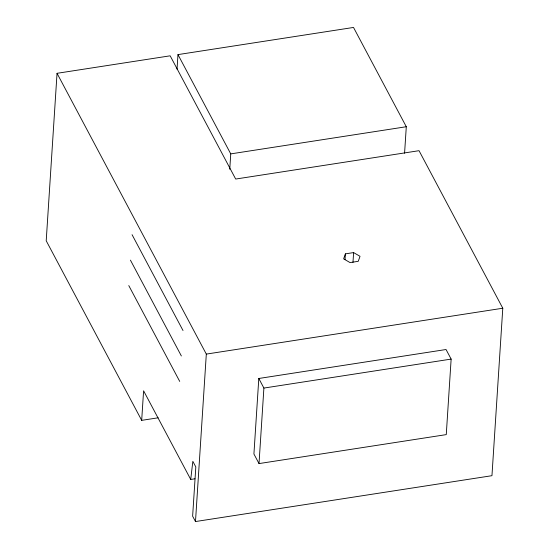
<?xml version="1.0" encoding="UTF-8"?>
<svg xmlns="http://www.w3.org/2000/svg" width="549" height="549" viewBox="0 0 549 549"><rect width="100%" height="100%" fill="white"/><g stroke="black" fill="none" stroke-linecap="round" stroke-linejoin="round"><path stroke-width="0.82" d="M194.95 478.79L190.723 479.449L192.843 461.345L195.815 466.931L192.63 516.184L195.485 521.55L491.959 475.688L502.788 308.229L419.031 150.687L235.686 179.049L170.169 55.813L57.041 73.312L46.212 240.771L141.683 420.356L158.167 417.803M141.683 420.356L143.598 390.806L190.723 479.449M177.032 69.133L177.972 54.605L353.515 27.45L406.294 126.73L404.579 153.212M195.485 521.55L206.314 354.098L57.041 73.312M229.757 169.264L230.752 153.885L177.972 54.605M258.805 378.481L253.919 454.002L259.018 463.582L446.262 434.616L451.141 359.094L446.049 349.514L258.805 378.481L263.897 388.068L259.018 463.582M345.033 259.602L345.403 253.858L353.611 252.588L360.034 256.314L358.25 261.31L350.042 262.58L343.619 258.853L345.403 253.858M352.973 262.436L353.611 252.588M230.752 153.885L406.294 126.73M206.314 354.098L502.788 308.229M263.897 388.068L451.141 359.094M132.062 234.684L183.009 330.519M130.422 260.13L181.362 355.965M128.775 285.583L179.722 381.411"/></g></svg>
